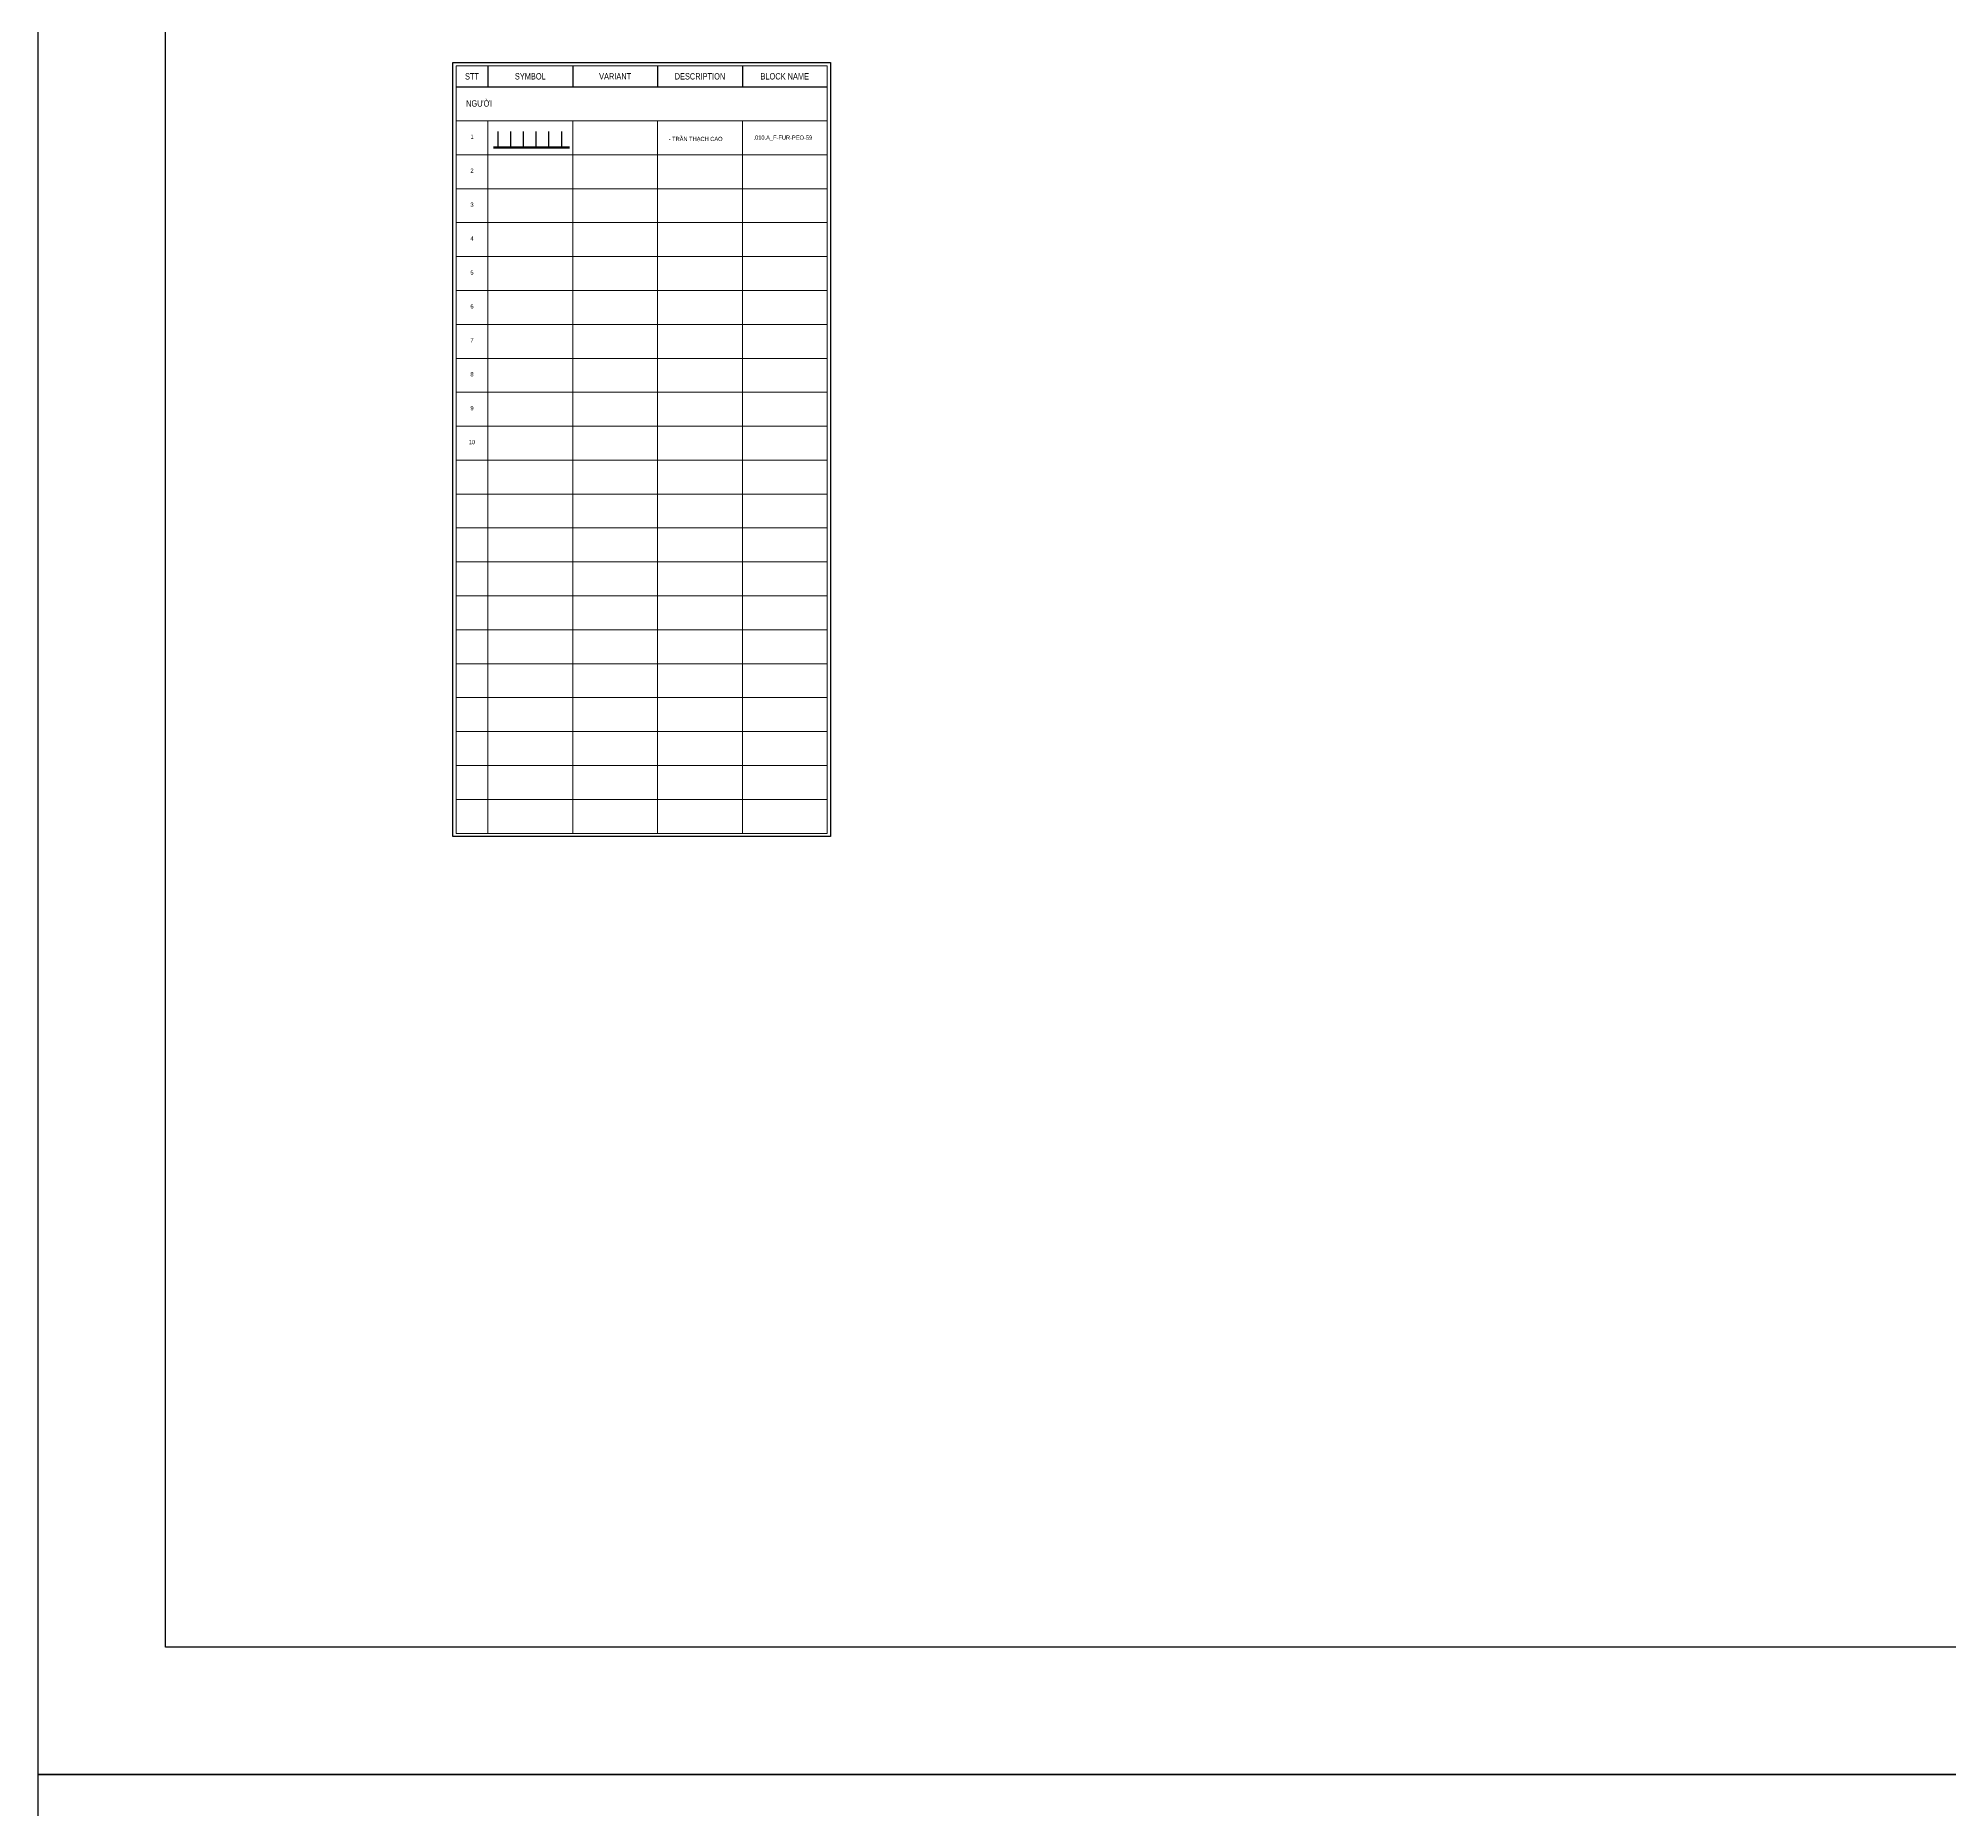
# Model space of a CAD drawing. Header units: millimetres. Extents: x 21129 to 2803301, y -510327 to 166837.
# Drawn here: x 218892 to 309035, y -295629 to -212087 of the extents above; entities that cross this region are included whole.
import ezdxf
from ezdxf.enums import TextEntityAlignment as Align

# ---------------------------------------------------------------- set-up
doc = ezdxf.new("R2010")
doc.units = ezdxf.units.MM
for name, color, linetype in [('....01_TNT_A_DRAWING', 7, 'Continuous'), ('....10_TNT_A_COTE', 14, 'Continuous'), ('....20_TNT_N_TEXT', 9, 'Continuous')]:
    doc.layers.add(name, color=color, linetype=linetype)
doc.layers.add('....03_TNT_A_THIN', color=251, linetype='Continuous', lineweight=13, transparency=0.5)
doc.layers.add('....12_TNT_F_FURNITURE', color=27, linetype='Continuous', transparency=0.5)
doc.styles.add('.TNT_A_TXT_3_NOTE', font='uromans.shx', dxfattribs={"width": 0.8})

# ---------------------------------------------------------------- blocks, each defined once
blk = doc.blocks.new('.TNT_KHUNG LAYOUT_2')
at = {"color": 250}
blk.add_lwpolyline([(0, 327), (450, 327), (450, 0), (0, 0)], close=True, dxfattribs=at)
at = {"color": 14}
blk.add_lwpolyline([(15, 312), (435, 312), (435, 15), (15, 15)], close=True, dxfattribs=at)
blk = doc.blocks.new('*U496')
at = {"color": 0, "linetype": 'ByBlock', "lineweight": -2}
for p, q in [((0, 62), (3585, 62)), ((0, 15), (3585, 15)), ((0, 10, 0), (3585, 10, 0)), ((3585, 0), (0, 0)), ((215, 47, 0), (215, 783, 0)), ((815, 47, 0), (815, 783, 0)), ((1415, 47, 0), (1415, 783, 0)), ((2015, 47, 0), (2015, 783, 0)), ((2615, 47, 0), (2615, 783, 0)), ((3215, 47, 0), (3215, 783, 0)), ((3585, 0, 0), (0, 0, 0))]:
    blk.add_line(p, q, dxfattribs=at)
at = {"color": 0, "linetype": 'ByBlock', "lineweight": -2, "ltscale": 0.5, "const_width": 5}
for points in [[(190, 27), (240, 27)], [(215, 75), (215, 25)], [(790, 27), (840, 27)], [(815, 75), (815, 25)], [(1390, 27), (1440, 27)], [(1415, 75), (1415, 25)], [(1990, 27), (2040, 27)], [(2015, 75), (2015, 25)], [(2590, 27), (2640, 27)], [(2615, 75), (2615, 25)], [(3190, 27), (3240, 27)], [(3215, 75), (3215, 25)]]:
    blk.add_lwpolyline(points, dxfattribs=at)

msp = doc.modelspace()

# ---------------------------------------------------------------- linework, layer by layer
at = {"layer": '....03_TNT_A_THIN'}
for p, q in [((238597.6, -215983.5), (256097.6, -215983.5)), ((240097.6, -215983.5), (240097.6, -249583.5)), ((244097.6, -215983.5), (244097.6, -249583.5)), ((248097.6, -215983.5), (248097.6, -249583.5)), ((252097.6, -215983.5), (252097.6, -249583.5)), ((238597.6, -217583.5), (256097.6, -217583.5)), ((238597.6, -219183.5), (256097.6, -219183.5)), ((238597.6, -220783.5), (256097.6, -220783.5)), ((238597.6, -222383.5), (256097.6, -222383.5)), ((238597.6, -223983.5), (256097.6, -223983.5)), ((238597.6, -225583.5), (256097.6, -225583.5)), ((238597.6, -227183.5), (256097.6, -227183.5)), ((238597.6, -228783.5), (256097.6, -228783.5)), ((238597.6, -230383.5), (256097.6, -230383.5)), ((238597.6, -231983.5), (256097.6, -231983.5)), ((238597.6, -233583.5), (256097.6, -233583.5)), ((238597.6, -235183.5), (256097.6, -235183.5)), ((238597.6, -236783.5), (256097.6, -236783.5)), ((238597.6, -238383.5), (256097.6, -238383.5)), ((238597.6, -239983.5), (256097.6, -239983.5)), ((238597.6, -241583.5), (256097.6, -241583.5)), ((238597.6, -243183.5), (256097.6, -243183.5)), ((238597.6, -244783.5), (256097.6, -244783.5)), ((238597.6, -246383.5), (256097.6, -246383.5)), ((238597.6, -247983.5), (256097.6, -247983.5)), ((238597.6, -249583.5), (256097.6, -249583.5)), ((238597.6, -249583.5), (256097.6, -249583.5)), ((238597.6, -249583.5), (256097.6, -249583.5)), ((238597.6, -249583.5), (256097.6, -249583.5)), ((238597.6, -249583.5), (256097.6, -249583.5))]:
    msp.add_line(p, q, dxfattribs=at)
msp.add_lwpolyline([(238597.6, -213383.5), (256097.6, -213383.5), (256097.6, -249583.5), (238597.6, -249583.5)], close=True, dxfattribs=at)
at = {"layer": '....10_TNT_A_COTE'}
msp.add_lwpolyline([(238447.6, -213233.5), (256247.6, -213233.5), (256247.6, -249733.5), (238447.6, -249733.5)], close=True, dxfattribs=at)
at = {"layer": '....20_TNT_N_TEXT'}
for p, q in [((240097.6, -213383.5), (240097.6, -214383.5)), ((244097.6, -213383.5), (244097.6, -214383.5)), ((248097.6, -213383.5), (248097.6, -214383.5)), ((252097.6, -213383.5), (252097.6, -214383.5)), ((238597.6, -214383.5), (256097.6, -214383.5))]:
    msp.add_line(p, q, dxfattribs=at)

# ---------------------------------------------------------------- block references
at = {"layer": '....01_TNT_A_DRAWING', "xscale": 400, "yscale": 400, "zscale": 400}
for p in [(218892.4, -293962.9), (218892.4, -424762.9)]:
    msp.add_blockref('.TNT_KHUNG LAYOUT_2', p, dxfattribs=at)
at = {"layer": '....12_TNT_F_FURNITURE'}
msp.add_blockref('*U496', (240361.3, -217264.3, 0), dxfattribs=at)

# ---------------------------------------------------------------- texts
at = {"layer": '....20_TNT_N_TEXT', "style": '.TNT_A_TXT_3_NOTE', "width": 0.8}
for s, height, p in [('STT', 300, (239347.6, -213883.5)), ('SYMBOL', 300, (242097.6, -213883.5)), ('VARIANT', 300, (246097.6, -213883.5)), ('DESCRIPTION', 300, (250097.6, -213883.5)), ('BLOCK NAME', 300, (254097.6, -213883.5)), ('1', 200, (239347.6, -216733.5)), ('2', 200, (239347.6, -218333.5)), ('3', 200, (239347.6, -219933.5)), ('4', 200, (239347.6, -221533.5)), ('5', 200, (239347.6, -223133.5)), ('6', 200, (239347.6, -224733.5)), ('7', 200, (239347.6, -226333.5)), ('8', 200, (239347.6, -227933.5)), ('9', 200, (239347.6, -229533.5)), ('10', 200, (239347.6, -231133.5))]:
    msp.add_text(s, height=height, dxfattribs=at).set_placement(p, align=Align.MIDDLE)
msp.add_text('NGƯỜI', height=300, dxfattribs=at).set_placement((239070.7, -215163.7), align=Align.MIDDLE_LEFT)
msp.add_text('- TRẦN THẠCH CAO', height=200, dxfattribs=at).set_placement((249892.3, -216935.8), align=Align.CENTER)
msp.add_text('.010.A_F-FUR-PEO-59', height=200, dxfattribs=at).set_placement((252623.3, -216873.9))

doc.saveas('drawing.dxf')
